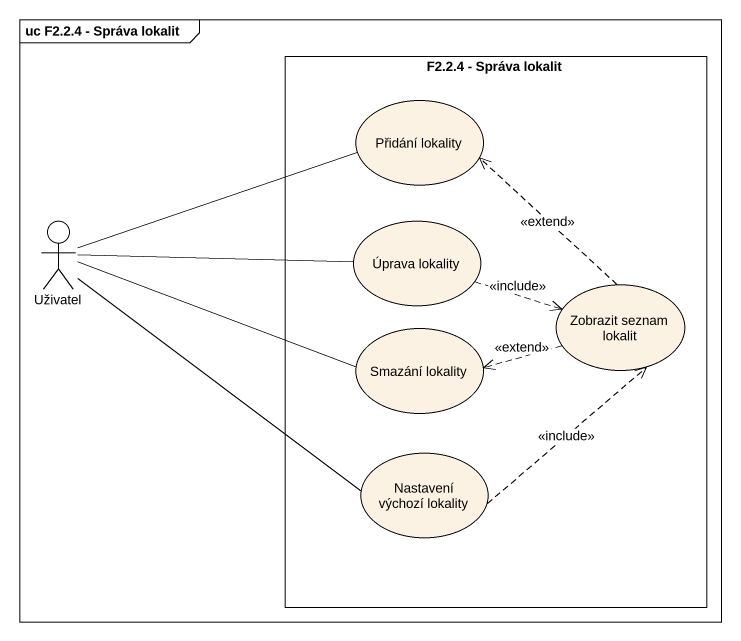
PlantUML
@startuml
mainframe uc F2.2.4 - Správa lokalit
rectangle "F2.2.4 - Správa lokalit" as F2_2_4_Správa_lokalit {
  usecase "Přidání lokality" as Přidání_lokality
  usecase "Úprava lokality" as Úprava_lokality
  usecase "Zobrazit seznam lokalit" as Zobrazit_seznam_lokalit
  usecase "Smazání lokality" as Smazání_lokality
  usecase "Nastavení výchozí lokality" as Nastavení_výchozí_lokality
}
actor Uživatel
Uživatel -right- Přidání_lokality
Uživatel -right- Úprava_lokality
Uživatel -right- Smazání_lokality
Uživatel -- Nastavení_výchozí_lokality
Úprava_lokality .right.> Zobrazit_seznam_lokalit : <<include>>
Zobrazit_seznam_lokalit .up.> Přidání_lokality : <<extend>>
Zobrazit_seznam_lokalit .left.> Smazání_lokality : <<extend>>
Nastavení_výchozí_lokality .up.> Zobrazit_seznam_lokalit : <<include>>
@enduml
